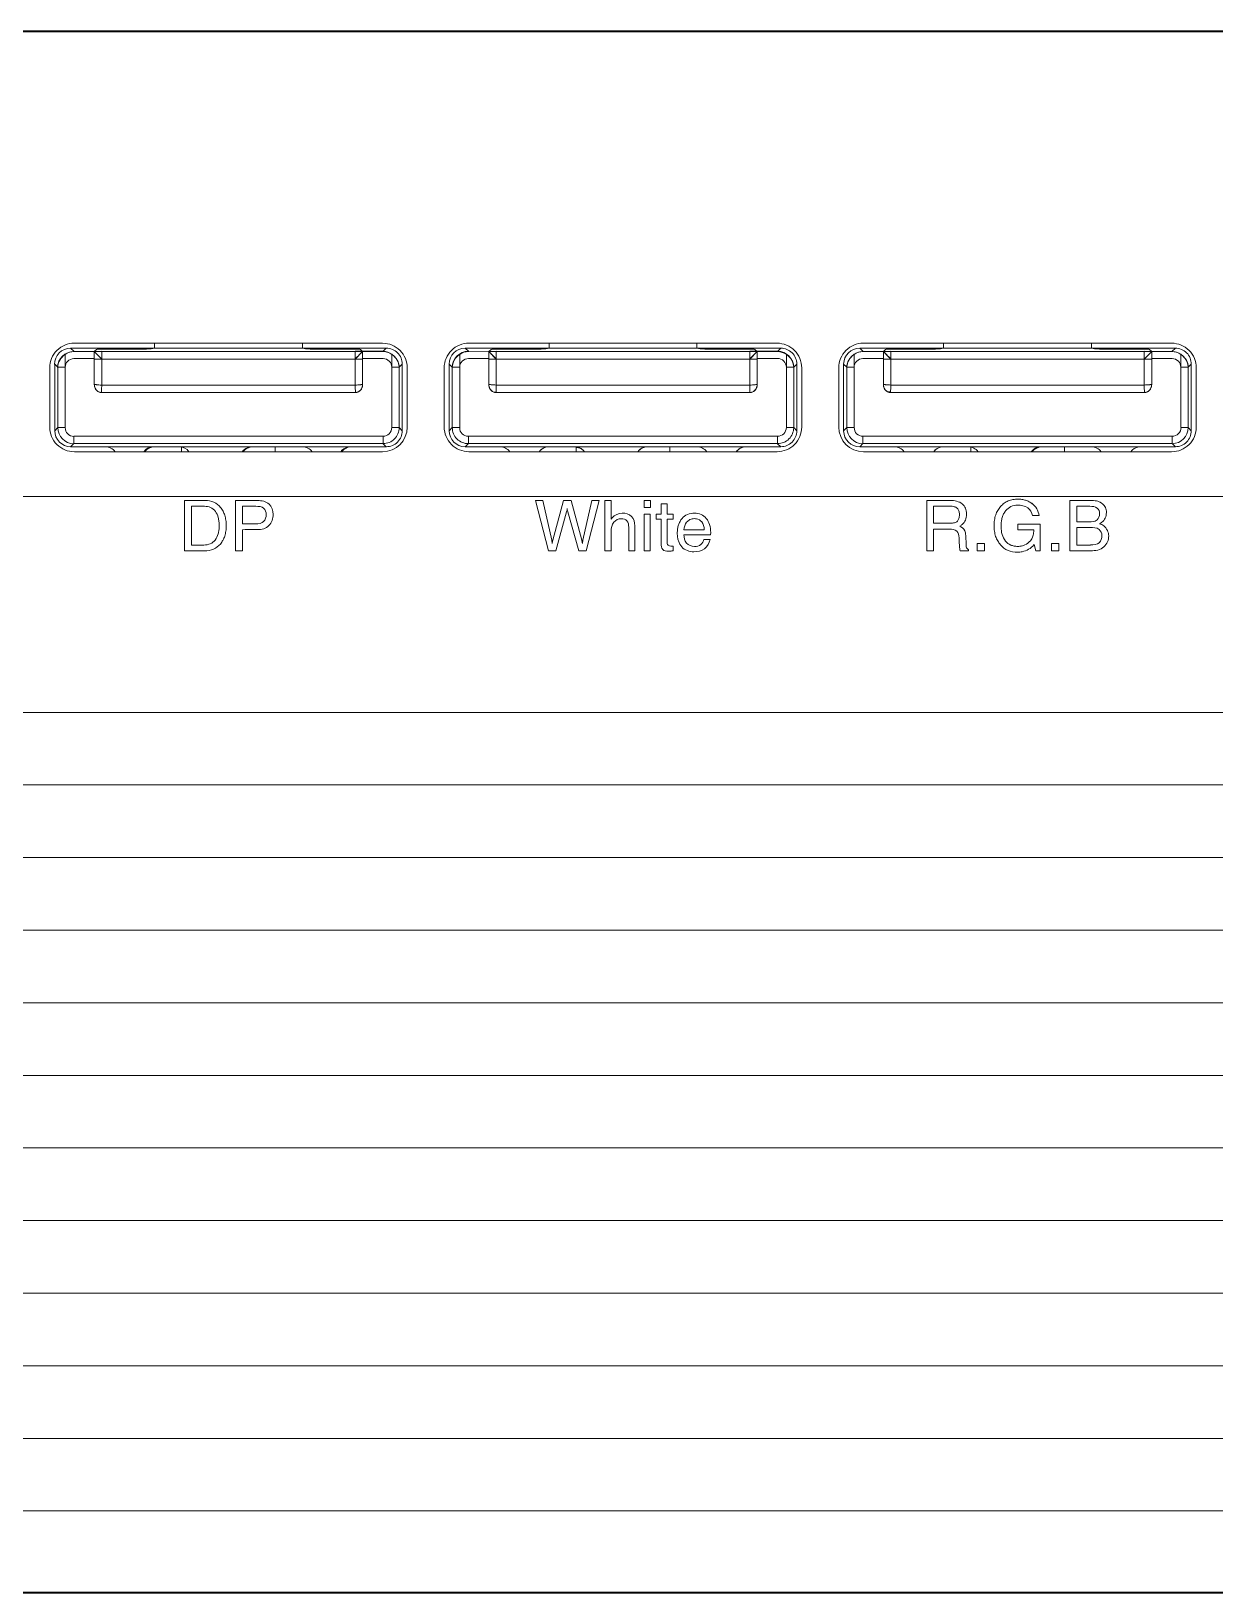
# Model space of a CAD drawing. Header units: millimetres. Extents: x -71336 to -33468, y -26189 to 22712.
# Drawn here: x -34233.9 to -34185.9, y -16503.1 to -16439.8 of the extents above; entities that cross this region are included whole.
import ezdxf

# ---------------------------------------------------------------- set-up
doc = ezdxf.new("R2010")
doc.units = ezdxf.units.MM
doc.layers.add('PDF3_Geometry', color=7, linetype='Continuous')
doc.layers.add('SC - Equipment', color=7, linetype='Continuous', lineweight=13)
doc.layers.add('SC - Rack Layout - U-guides and centreline', color=5, linetype='Continuous', lineweight=13, plot=False)
doc.styles.add('ARIAL', font='arial.ttf')

# ---------------------------------------------------------------- blocks, each defined once
blk = doc.blocks.new('*U252')
at = {"layer": 'SC - Rack Layout - U-guides and centreline', "ltscale": 5}
blk.add_lwpolyline([(-300, 0), (300, 0)], dxfattribs=at)
blk = doc.blocks.new('*U253')
at = {"layer": 'SC - Rack Layout - U-guides and centreline', "color": 0, "linetype": 'ByBlock', "lineweight": -2, "transparency": 16777216}
for p in [(0, 44.45), (0, 0)]:
    blk.add_blockref('*U252', p, dxfattribs=at)
blk = doc.blocks.new('*U270')
at = {"layer": 'SC - Equipment'}
blk.add_line((-245.364, 50.8), (244.4623, 50.8), dxfattribs=at)
at = {"ltscale": 5, "style": 'ARIAL', "flags": 1}
blk.add_attdef('UNITS', (470.5, 46), '', height=9.73997, dxfattribs=at)
blk = doc.blocks.new('LG CVCA')
at = {"layer": 'PDF3_Geometry', "lineweight": 35}
blk.add_lwpolyline([(241.499, 1.638, -0.41475), (239.861, 0), (-239.861, 0, -0.414753), (-241.499, 1.638), (-241.499, 61.681, -0.414378), (-239.861, 63.319), (239.861, 63.319, -0.414374), (241.499, 61.681)], format="xyb", close=True, dxfattribs=at)
at = {"layer": 'PDF3_Geometry', "lineweight": 9}
for points in [[(65.652, 50.669), (78.151, 50.668, -0.414409), (79.149, 49.67), (79.149, 47.269, -0.413728), (78.151, 46.268), (65.652, 46.268, -0.415509), (64.65, 47.27), (64.65, 49.671, -0.416187)], [(81.65, 50.669), (94.15, 50.668, -0.415641), (95.147, 49.67), (95.147, 47.269, -0.414959), (94.149, 46.268), (81.65, 46.269, -0.41428), (80.649, 47.27), (80.649, 49.671, -0.414957)], [(97.649, 50.669), (110.148, 50.668, -0.416187), (111.149, 49.67), (111.149, 47.269, -0.415509), (110.148, 46.268), (97.648, 46.269, -0.413728), (96.651, 47.27), (96.651, 49.671, -0.414409)], [(67.306, 46.268, 0.237805), (66.903, 46.47, -0.234442)], [(70.297, 46.268, 0.240929), (69.901, 46.47, -0.240249)], [(75.294, 46.268, 0.239359), (74.894, 46.47, -0.241834)], [(83.304, 46.268, 0.239359), (82.905, 46.47, -0.236895)], [(91.296, 46.268, 0.234442), (90.896, 46.47, -0.237805)], [(99.303, 46.268, 0.241834), (98.903, 46.47, -0.236895)], [(100.826, 46.462, 0.191568), (100.503, 46.269, -0.241834)], [(102.3, 46.268, 0.236895), (101.901, 46.47, -0.241834)], [(107.294, 46.268, 0.236895), (106.895, 46.47, -0.239359)], [(108.894, 46.47, 0.057578), (108.814, 46.462, 0.19639), (108.494, 46.269, -0.235667)]]:
    blk.add_lwpolyline(points, format="xyb", close=True, dxfattribs=at)
for points in [[(68.899, 50.669), (68.899, 50.47)], [(74.9, 50.669), (74.9, 50.47)], [(84.901, 50.669), (84.901, 50.47)], [(90.899, 50.669), (90.899, 50.47)], [(100.899, 50.669), (100.899, 50.47)], [(106.898, 50.669), (106.898, 50.47)], [(66.759, 50.027), (66.458, 50.328), (66.458, 49), (66.458, 50.328), (66.548, 50.418)], [(66.474, 50.31), (66.458, 50.328)], [(66.458, 50.027), (77.342, 50.027)], [(66.509, 50.277), (66.475, 50.311)], [(66.759, 50.027), (66.685, 50.101), (66.618, 50.168), (66.557, 50.227)], [(66.743, 50.342), (66.759, 50.328)], [(68.899, 50.47), (68.771, 50.444)], [(74.9, 50.47), (75.028, 50.444)], [(75.316, 50.432), (76.951, 50.432)], [(76.951, 50.432), (75.316, 50.432)], [(77.251, 50.418), (77.341, 50.328), (77.04, 50.027)], [(77.181, 50.168), (77.111, 50.101), (77.04, 50.027)], [(77.341, 50.044), (77.341, 50.029), (77.341, 50.027)], [(78.173, 50.043), (77.341, 50.043)], [(82.457, 50.043), (81.628, 50.043)], [(82.547, 50.418), (82.457, 50.328), (93.342, 50.328)], [(82.457, 50.328), (82.758, 50.027)], [(82.457, 50.027), (82.457, 50.029), (82.457, 50.044)], [(82.457, 50.027), (93.342, 50.027)], [(82.757, 50.027), (82.687, 50.101), (82.616, 50.168), (82.559, 50.227)], [(82.741, 50.342), (82.758, 50.328)], [(84.901, 50.47), (84.773, 50.444)], [(90.899, 50.47), (91.027, 50.444)], [(93.25, 50.418), (93.343, 50.328), (93.042, 50.027)], [(93.18, 50.168), (93.113, 50.101), (93.042, 50.027)], [(98.76, 50.027), (98.458, 50.328), (98.548, 50.418)], [(98.474, 50.31), (98.458, 50.328)], [(98.458, 50.027), (109.342, 50.027)], [(98.51, 50.277), (98.475, 50.311)], [(98.759, 50.027), (98.689, 50.101), (98.618, 50.168), (98.558, 50.227)], [(98.743, 50.342), (98.759, 50.328)], [(100.899, 50.47), (100.772, 50.444)], [(106.898, 50.47), (107.025, 50.444)], [(107.317, 50.432), (108.951, 50.432)], [(108.951, 50.432), (107.317, 50.432)], [(109.252, 50.418), (109.342, 50.328), (109.325, 50.31), (109.291, 50.277)], [(110.173, 50.043), (109.341, 50.043)], [(109.342, 50.044), (109.342, 50.029), (109.342, 50.027)], [(96.849, 47.118), (96.849, 49.819), (96.977, 49.693)], [(66.458, 49), (66.458, 49)], [(66.756, 48.763), (66.756, 48.858)], [(77.341, 49), (77.341, 49)], [(82.457, 49), (82.457, 49)], [(82.757, 48.858), (82.757, 48.971)], [(93.343, 49), (93.343, 49)], [(98.458, 49), (98.458, 49)], [(98.759, 48.858), (98.759, 48.971)], [(109.342, 49), (109.342, 49)], [(81.628, 46.594), (81.628, 46.895), (94.171, 46.895)], [(69.999, 46.443), (69.999, 46.269)], [(73.8, 46.268), (73.8, 46.47)], [(89.798, 46.268), (89.798, 46.47)], [(102, 46.443), (102, 46.269)], [(105.8, 46.268), (105.8, 46.47)], [(70.959, 44.29), (70.117, 44.29)], [(70.118, 44.29), (70.118, 42.25)], [(70.924, 44.054), (70.396, 44.054)], [(70.396, 44.054), (70.396, 42.485)], [(73.08, 44.29), (72.187, 44.29)], [(72.188, 44.29), (72.188, 42.25)], [(73.013, 44.054), (72.463, 44.054)], [(72.463, 44.054), (72.463, 43.345)], [(85.01, 42.678), (84.645, 44.29), (84.347, 44.29)], [(84.347, 44.29), (84.881, 42.25)], [(85.486, 44.29), (85.054, 42.678)], [(85.611, 43.827), (85.178, 42.25)], [(86.225, 42.686), (85.8, 44.29), (85.487, 44.29)], [(85.63, 43.904), (85.61, 43.827)], [(85.662, 43.827), (86.106, 42.25)], [(86.641, 44.29), (86.272, 42.686)], [(86.404, 42.25), (86.938, 44.29), (86.64, 44.29)], [(87.418, 43.533), (87.418, 44.29), (87.169, 44.29)], [(87.169, 44.29), (87.169, 42.25)], [(88.756, 44.29), (89.011, 44.29)], [(88.756, 44.008), (88.756, 44.29)], [(89.011, 44.008), (88.756, 44.008)], [(88.759, 43.735), (89.008, 43.735)], [(88.759, 42.25), (88.759, 43.734)], [(89.008, 43.735), (89.008, 42.251)], [(89.011, 44.29), (89.011, 44.008)], [(89.443, 43.735), (89.239, 43.735), (89.239, 43.531)], [(89.443, 44.152), (89.443, 43.734)], [(89.693, 44.152), (89.444, 44.152)], [(89.93, 43.735), (89.692, 43.735)], [(89.693, 43.735), (89.693, 44.152)], [(89.93, 43.531), (89.93, 43.735)], [(101.168, 44.29), (100.218, 44.29)], [(100.218, 44.29), (100.218, 42.25)], [(101.158, 44.058), (100.493, 44.058)], [(106.83, 44.054), (106.303, 44.054)], [(106.303, 44.054), (106.303, 43.422)], [(72.463, 43.346), (73.013, 43.346)], [(87.46, 43.591), (87.419, 43.533)], [(88.132, 43.204), (88.132, 42.25)], [(88.381, 43.266), (88.381, 42.25)], [(89.239, 43.531), (89.443, 43.531), (89.443, 42.552)], [(89.693, 42.552), (89.693, 43.532)], [(89.693, 43.531), (89.93, 43.531)], [(90.368, 43.106), (91.197, 43.106)], [(100.493, 43.13), (100.493, 42.25)], [(101.149, 43.13), (100.494, 43.13)], [(104.815, 43.33), (103.919, 43.33)], [(103.919, 43.33), (103.919, 43.097)], [(103.919, 43.098), (104.563, 43.098)], [(104.562, 43.098), (104.562, 43.072)], [(104.815, 42.25), (104.815, 43.33)], [(106.303, 43.423), (106.796, 43.423)], [(106.846, 43.197), (106.303, 43.197), (106.303, 42.485)], [(70.901, 42.485), (70.395, 42.485)], [(87.418, 43.045), (87.418, 42.251)], [(89.93, 42.442), (89.84, 42.442)], [(90.368, 42.904), (91.452, 42.904)], [(91.43, 42.709), (91.184, 42.709)], [(91.452, 42.904), (91.456, 42.993)], [(101.529, 42.777), (101.536, 42.616)], [(101.798, 42.868), (101.811, 42.494)], [(102.268, 42.25), (102.268, 42.55)], [(102.268, 42.549), (102.567, 42.549)], [(102.566, 42.549), (102.566, 42.25)], [(105.272, 42.25), (105.272, 42.55)], [(105.272, 42.549), (105.571, 42.549)], [(105.57, 42.549), (105.57, 42.25)], [(106.866, 42.485), (106.302, 42.485)], [(70.937, 42.25), (70.118, 42.25)], [(72.463, 42.25), (72.187, 42.25)], [(85.179, 42.25), (84.881, 42.25)], [(86.404, 42.25), (86.106, 42.25)], [(87.418, 42.25), (87.169, 42.25)], [(88.381, 42.25), (88.132, 42.25)], [(89.008, 42.25), (88.759, 42.25)], [(100.493, 42.25), (100.218, 42.25)], [(101.913, 42.25), (101.574, 42.25)], [(101.913, 42.295), (101.913, 42.251)], [(102.566, 42.25), (102.268, 42.25)], [(104.642, 42.25), (104.814, 42.25)], [(105.57, 42.25), (105.272, 42.25)], [(106.862, 42.25), (106.027, 42.25)]]:
    blk.add_lwpolyline(points, dxfattribs=at)
for points in [[(65.639, 50.328, 0.148808), (65.278, 50.215, 0.118971), (65.054, 49.975, 0.117314), (64.977, 49.693), (64.977, 47.244), (64.852, 47.118, 0.410546), (65.498, 46.47), (78.301, 46.47), (78.173, 46.594), (78.173, 46.895), (65.626, 46.895), (65.626, 46.594, -0.408737), (64.976, 47.244), (65.277, 47.245), (65.277, 50.216)], [(66.458, 50.044), (66.458, 50.029), (66.458, 50.043), (65.626, 50.043, 0.408298), (65.277, 49.693), (64.976, 49.693), (64.852, 49.819), (64.852, 47.118)], [(64.964, 49.679, -0.408539), (65.639, 50.328), (66.458, 50.328), (77.342, 50.328)], [(78.157, 50.328), (78.3, 50.47), (65.498, 50.47), (65.626, 50.342), (66.759, 50.328), (66.759, 48.97), (77.04, 48.97, -0.011154), (77.15, 48.976, -0.010352), (77.248, 48.984)], [(77.04, 48.858), (77.04, 48.97), (77.04, 50.328), (77.056, 50.342), (78.174, 50.342, -0.149171), (78.525, 50.216)], [(77.29, 50.277), (77.325, 50.31), (77.341, 50.328), (78.157, 50.328, -0.411115), (78.822, 49.693), (78.822, 47.244), (78.95, 47.118)], [(78.95, 49.82, 0.196777), (78.758, 50.279, 0.196027), (78.301, 50.47)], [(78.746, 49.975, 0.114269), (78.525, 50.215), (78.525, 47.244), (78.823, 47.244)], [(80.844, 49.816, -0.406601), (81.5, 50.47), (94.303, 50.47), (94.159, 50.328)], [(82.456, 50.328), (82.508, 50.277), (82.456, 50.328), (81.628, 50.342, 0.409864), (80.975, 49.693), (80.975, 47.244), (80.851, 47.118, 0.407965), (81.497, 46.47), (94.303, 46.47), (94.172, 46.594), (94.172, 46.895)], [(81.641, 50.328, 0.149471), (81.276, 50.216), (81.276, 47.245)], [(81.497, 50.47), (81.628, 50.342), (82.757, 50.328), (82.757, 48.97), (93.042, 48.97, -0.011154), (93.151, 48.976, -0.012836), (93.246, 48.984)], [(93.042, 48.858), (93.042, 48.97), (93.042, 50.328), (93.055, 50.342), (94.172, 50.342, -0.407522), (94.824, 49.693), (94.824, 47.244), (94.949, 47.118)], [(93.292, 50.277), (93.327, 50.31), (93.343, 50.328), (94.158, 50.327, -0.14853), (94.524, 50.215), (94.524, 47.244), (94.825, 47.244)], [(93.343, 50.027), (93.343, 50.029), (93.343, 50.043), (94.168, 50.05, -0.406425), (94.524, 49.693), (94.824, 49.693), (94.949, 49.819), (94.949, 47.118, -0.193913), (94.757, 46.659, -0.19332), (94.3, 46.471)], [(94.948, 49.82, 0.196777), (94.757, 50.279, 0.196027), (94.3, 50.47)], [(97.275, 49.693), (96.977, 49.693, -0.410887), (97.639, 50.328), (98.458, 50.328), (109.342, 50.328)], [(97.054, 49.975, -0.114269), (97.275, 50.216), (97.275, 47.244), (96.977, 47.244, 0.412385), (97.627, 46.594), (97.627, 46.895), (110.173, 46.895, 0.410616), (110.532, 47.253)], [(98.458, 50.027), (98.458, 50.029), (98.458, 50.043), (97.626, 50.043, 0.189154), (97.378, 49.942)], [(110.157, 50.328), (110.301, 50.47), (97.499, 50.47), (97.627, 50.342), (98.759, 50.328), (98.759, 48.97), (109.04, 48.97, -0.012095), (109.153, 48.976, -0.012836), (109.248, 48.984)], [(109.041, 48.858), (109.041, 48.97), (109.041, 50.328), (109.057, 50.342), (110.157, 50.327, -0.150415), (110.522, 50.215), (110.522, 47.244), (110.824, 47.244, -0.407469), (110.173, 46.594), (110.173, 46.895)], [(110.522, 49.693), (110.824, 49.693, 0.408533), (110.157, 50.328), (109.342, 50.328), (109.041, 50.027), (109.111, 50.101), (109.182, 50.168)], [(110.301, 50.47, -0.194125), (110.758, 50.279, -0.197053), (110.948, 49.819), (110.823, 49.693), (110.823, 47.244), (110.948, 47.118), (110.948, 49.819)], [(78.42, 49.94, -0.199419), (78.525, 49.693), (78.823, 49.693), (78.95, 49.819), (78.95, 47.118, -0.193913), (78.759, 46.659, -0.19332), (78.302, 46.471)], [(81.379, 49.942, 0.197108), (81.276, 49.693), (80.975, 49.693), (80.851, 49.819), (80.851, 47.118)], [(96.977, 49.693), (96.977, 47.244), (96.849, 47.118, 0.408957), (97.504, 46.464)], [(66.759, 48.97, 0.010991), (66.647, 48.976, 0.012621), (66.551, 48.985)], [(77.332, 48.911, 0.055377), (77.341, 49, -0.168466), (77.261, 48.774, -0.113061), (77.166, 48.697, -0.10506), (77.05, 48.669), (77.047, 48.696), (77.047, 48.762)], [(82.677, 48.68, 0.076457), (82.754, 48.697), (82.754, 48.763)], [(93.046, 48.762), (93.049, 48.671), (93.049, 48.671), (82.751, 48.671), (82.751, 48.669), (93.049, 48.669, 0.076457), (93.122, 48.68, -0.076457), (93.049, 48.669, 0.102328), (93.168, 48.697)], [(98.538, 48.774, -0.166756), (98.458, 49, 0.055377), (98.468, 48.91)], [(98.635, 48.699, 0.116213), (98.753, 48.697), (98.753, 48.763)], [(109.047, 48.671), (109.047, 48.671), (98.75, 48.671), (98.75, 48.669), (109.047, 48.669, 0.106658), (109.166, 48.697, 0.113061), (109.261, 48.774, 0.168466), (109.342, 49)], [(66.675, 48.68, 0.078066), (66.752, 48.671), (66.752, 48.669), (77.05, 48.671), (66.752, 48.671)], [(81.622, 46.893, -0.412128), (81.276, 47.244), (80.975, 47.244, 0.196027), (81.167, 46.787)], [(110.301, 46.47), (110.173, 46.595), (97.627, 46.595), (97.499, 46.47), (110.301, 46.47, 0.191803), (110.759, 46.659, 0.194446), (110.948, 47.119)], [(65.498, 46.47), (65.626, 46.595), (78.173, 46.595, 0.192577), (78.633, 46.786)], [(68.464, 46.268, -0.239359), (68.825, 46.462, 0.072629), (68.678, 46.416)], [(72.46, 46.268, -0.239359), (72.898, 46.47, 0.054654), (72.818, 46.462, 0.06684), (72.674, 46.416)], [(76.452, 46.268, -0.237805), (76.855, 46.468, 0.088814), (76.667, 46.416)], [(81.497, 46.47), (81.628, 46.595), (94.171, 46.595, 0.194466), (94.632, 46.786)], [(84.677, 46.415, 0.115294), (84.505, 46.268, -0.238126), (84.862, 46.47)], [(85.899, 46.47, -0.236895), (86.34, 46.268, 0.241834), (85.998, 46.443), (85.998, 46.269)], [(88.672, 46.415, 0.115294), (88.5, 46.268, -0.242181), (88.858, 46.47)], [(92.665, 46.415, 0.105243), (92.494, 46.268, -0.238126), (92.854, 46.47)], [(104.46, 46.268, -0.241834), (104.821, 46.462, 0.072629), (104.674, 46.416)], [(104.229, 44.298, 0.065525), (104.079, 44.332, 0.04516), (103.917, 44.345, 0.052552), (103.712, 44.327, 0.057803), (103.525, 44.27)], [(90.806, 43.779, 0.096711), (90.515, 43.725, 0.108641), (90.295, 43.558, 0.067044), (90.212, 43.437, 0.058387), (90.151, 43.298, 0.049133), (90.115, 43.139, 0.040932), (90.102, 42.962, 0.043428), (90.115, 42.793)], [(101.459, 43.452, -0.1135), (101.345, 43.39, -0.073161), (101.178, 43.367), (100.493, 43.366), (100.493, 44.058)], [(101.82, 43.865, 0.071643), (101.789, 43.977, 0.127753), (101.661, 44.15)], [(103.631, 44.045, 0.110532), (103.416, 43.871, 0.047899), (103.336, 43.745, 0.031585), (103.279, 43.604)], [(104.511, 43.677), (104.776, 43.677, 0.195424), (104.482, 44.183)], [(107.161, 44.257, 0.072462), (106.923, 44.29), (106.027, 44.29), (106.027, 42.25)], [(71.512, 43.09, 0.027064), (71.522, 43.268, 0.028466), (71.512, 43.445, 0.030301), (71.484, 43.602)], [(71.749, 42.848, 0.038023), (71.794, 43.046, 0.033217), (71.808, 43.268, 0.033298), (71.794, 43.49)], [(73.08, 43.109), (72.895, 43.109, 0.005596), (72.463, 43.106), (72.463, 42.251)], [(101.606, 43.228), (101.559, 43.251, 0.040993), (101.654, 43.317, 0.116291), (101.789, 43.499)], [(103.629, 42.484, -0.119416), (103.411, 42.646, -0.094701), (103.276, 42.91, -0.043873), (103.244, 43.077, -0.026243), (103.234, 43.264), (103.234, 43.3, -0.033933), (103.244, 43.444)], [(71.292, 42.318, 0.117335), (71.57, 42.526, 0.058286), (71.673, 42.675)], [(89.744, 42.233, 0.03923), (89.93, 42.25), (89.93, 42.442)], [(103.097, 42.651, 0.047344), (103.208, 42.49, 0.103824), (103.516, 42.266)], [(103.897, 42.193, 0.05245), (104.092, 42.212, 0.163483), (104.562, 42.49), (104.575, 42.508), (104.642, 42.251)], [(104.479, 42.737, 0.04501), (104.511, 42.802, 0.030472), (104.536, 42.887)]]:
    blk.add_lwpolyline(points, format="xyb", dxfattribs=at)
for points in [[(66.848, 50.432), (68.483, 50.432)], [(77.341, 49), (77.341, 50.328)], [(82.457, 49), (82.457, 50.328)], [(82.847, 50.432), (84.482, 50.432)], [(91.315, 50.432), (92.953, 50.432)], [(93.343, 49), (93.343, 50.328)], [(98.458, 49), (98.458, 50.328)], [(98.849, 50.432), (100.483, 50.432)], [(109.342, 49), (109.342, 50.328)]]:
    blk.add_lwpolyline(points, close=True, dxfattribs=at)
at = {"layer": 'PDF3_Geometry', "lineweight": 18}
for points in [[(-206.85, 35.699), (206.923, 35.699)], [(-206.85, 32.755), (206.923, 32.755)], [(-206.85, 29.81), (206.923, 29.81)], [(-206.85, 26.867), (206.923, 26.867)], [(-206.85, 23.924), (206.923, 23.924)], [(-206.85, 20.979), (206.923, 20.979)], [(-206.85, 18.036), (206.923, 18.036)], [(-206.85, 15.092), (206.923, 15.092)], [(-206.85, 12.148), (206.923, 12.148)], [(-206.85, 9.205), (206.923, 9.205)], [(-207.033, 6.26), (207.105, 6.26)], [(-221.653, 3.317), (221.502, 3.317)]]:
    blk.add_lwpolyline(points, dxfattribs=at)
at = {"layer": 'PDF3_Geometry', "lineweight": 9}
for centre, radius, start, end in [((65.507, 49.808), 0.662, 90.77916, 179.79145), ((97.505, 49.814), 0.656, 90.56923, 179.58652), ((97.641, 49.667), 0.661, 90.16672, 123.74964), ((110.187, 49.671), 0.637, 2.02626, 28.54034), ((66.827, 49.004), 0.37, 180.61395, 218.48315), ((66.574, 48.847), 0.0729, 193.9777, 225.51206), ((66.672, 48.881), 0.174, 210.16052, 224.44738), ((77.128, 48.882), 0.174, 315.55262, 329.83948), ((82.826, 49.004), 0.37, 180.61395, 218.48315), ((82.406, 46.678), 2.312, 83.95406, 86.35794), ((93.126, 48.882), 0.174, 315.55262, 329.83948), ((98.673, 48.881), 0.174, 210.16052, 224.44738), ((98.437, 47.067), 1.921, 83.70979, 86.60221), ((109.128, 48.882), 0.174, 315.55262, 329.83948), ((67.238, 49.954), 1.395, 243.14752, 245.31382), ((77.694, 47.605), 1.214, 114.52501, 117.01364), ((109.081, 48.683), 0.0362, 158.76069, 201.23931), ((65.632, 47.244), 0.355, 179.93259, 269.23206), ((70.945, 43.52), 0.536, 37.95201, 64.48989), ((70.767, 43.389), 1.027, 17.07941, 27.46113), ((101.189, 43.717), 0.36, 0.27229, 13.41326), ((103.967, 43.379), 1.008, 161.06055, 173.21395), ((103.84, 43.481), 0.844, 137.75039, 151.17426), ((107.088, 43.83), 0.413, 24.47764, 51.94441), ((106.801, 43.801), 0.702, 350.3985, 0.07422), ((87.837, 43.136), 0.415, 90.79359, 137.76544), ((90.811, 43.187), 0.372, 40.20455, 79.6039), ((70.937, 43.031), 0.545, 294.57846, 320.97291), ((85.186, 42.547), 0.157, 159.63446, 179.75584), ((104.23, 43.22), 1.277, 188.06949, 197.65601), ((103.917, 43.113), 0.684, 269.84622, 282.56068), ((89.808, 42.916), 0.677, 275.10632, 280.28579)]:
    blk.add_arc(centre, radius, start, end, dxfattribs=at)
for points in [[(66.848, 50.432), (66.688, 50.432), (66.557, 50.427), (66.547, 50.417)], [(66.848, 50.432), (66.688, 50.432), (66.557, 50.427), (66.547, 50.417)], [(68.483, 50.432), (68.617, 50.432), (68.735, 50.437), (68.771, 50.445)], [(68.483, 50.432), (68.617, 50.432), (68.735, 50.437), (68.771, 50.445)], [(75.028, 50.445), (75.063, 50.436), (75.179, 50.432), (75.317, 50.432)], [(75.028, 50.445), (75.063, 50.436), (75.179, 50.432), (75.317, 50.432)], [(77.252, 50.417), (77.242, 50.427), (77.111, 50.432), (76.95, 50.432)], [(77.252, 50.417), (77.242, 50.427), (77.111, 50.432), (76.95, 50.432)], [(78.42, 49.94), (78.355, 50.004), (78.263, 50.043), (78.173, 50.043)], [(81.052, 49.975), (81.106, 50.071), (81.187, 50.153), (81.277, 50.215)], [(81.628, 50.043), (81.538, 50.043), (81.443, 50.006), (81.379, 49.942)], [(82.847, 50.432), (82.686, 50.432), (82.555, 50.427), (82.546, 50.417)], [(82.847, 50.432), (82.686, 50.432), (82.555, 50.427), (82.546, 50.417)], [(84.482, 50.432), (84.619, 50.432), (84.737, 50.437), (84.773, 50.445)], [(84.482, 50.432), (84.619, 50.432), (84.737, 50.437), (84.773, 50.445)], [(91.027, 50.445), (91.061, 50.436), (91.181, 50.432), (91.315, 50.432)], [(91.027, 50.445), (91.061, 50.436), (91.181, 50.432), (91.315, 50.432)], [(93.25, 50.417), (93.244, 50.427), (93.113, 50.432), (92.952, 50.432)], [(93.25, 50.417), (93.244, 50.427), (93.113, 50.432), (92.952, 50.432)], [(94.524, 50.216), (94.614, 50.154), (94.694, 50.072), (94.748, 49.975)], [(98.849, 50.432), (98.688, 50.432), (98.554, 50.427), (98.547, 50.417)], [(98.849, 50.432), (98.688, 50.432), (98.554, 50.427), (98.547, 50.417)], [(100.483, 50.432), (100.618, 50.432), (100.736, 50.437), (100.772, 50.445)], [(100.483, 50.432), (100.618, 50.432), (100.736, 50.437), (100.772, 50.445)], [(107.025, 50.445), (107.06, 50.436), (107.183, 50.432), (107.317, 50.432)], [(107.025, 50.445), (107.06, 50.436), (107.183, 50.432), (107.317, 50.432)], [(109.252, 50.417), (109.242, 50.427), (109.111, 50.432), (108.951, 50.432)], [(109.252, 50.417), (109.242, 50.427), (109.111, 50.432), (108.951, 50.432)], [(110.422, 49.94), (110.355, 50.004), (110.263, 50.043), (110.173, 50.043)], [(110.522, 50.216), (110.612, 50.154), (110.693, 50.072), (110.747, 49.975)], [(78.746, 49.975), (78.79, 49.888), (78.82, 49.79), (78.823, 49.693)], [(80.975, 49.693), (80.979, 49.791), (81.008, 49.888), (81.052, 49.975)], [(94.748, 49.975), (94.792, 49.888), (94.822, 49.79), (94.825, 49.693)], [(96.977, 49.693), (96.977, 49.791), (97.007, 49.888), (97.054, 49.975)], [(97.378, 49.942), (97.314, 49.874), (97.274, 49.783), (97.274, 49.693)], [(110.522, 49.693), (110.522, 49.783), (110.488, 49.875), (110.422, 49.94)], [(66.458, 49), (66.458, 48.969), (66.461, 48.94), (66.471, 48.91)], [(66.458, 49), (66.458, 48.817), (66.586, 48.669), (66.753, 48.669)], [(66.487, 48.993), (66.48, 48.994), (66.474, 48.994), (66.467, 48.998)], [(66.471, 48.911), (66.471, 48.899), (66.474, 48.886), (66.477, 48.876)], [(66.477, 48.877), (66.487, 48.859), (66.49, 48.844), (66.503, 48.83)], [(66.516, 48.99), (66.506, 48.991), (66.497, 48.991), (66.487, 48.993)], [(66.551, 48.985), (66.541, 48.988), (66.528, 48.988), (66.516, 48.99)], [(66.634, 48.699), (66.595, 48.715), (66.564, 48.743), (66.538, 48.774)], [(66.548, 48.76), (66.557, 48.751), (66.567, 48.741), (66.58, 48.731)], [(66.752, 48.697), (66.752, 48.718), (66.756, 48.741), (66.756, 48.763)], [(66.756, 48.858), (66.756, 48.895), (66.759, 48.931), (66.759, 48.971)], [(77.04, 48.858), (77.04, 48.827), (77.044, 48.795), (77.047, 48.762)], [(77.05, 48.669), (77.211, 48.669), (77.342, 48.817), (77.342, 49)], [(77.22, 48.732), (77.229, 48.74), (77.239, 48.751), (77.252, 48.761)], [(77.284, 48.989), (77.271, 48.987), (77.261, 48.987), (77.248, 48.984)], [(77.277, 48.794), (77.287, 48.804), (77.29, 48.817), (77.3, 48.828)], [(77.312, 48.992), (77.303, 48.991), (77.297, 48.991), (77.284, 48.989)], [(77.3, 48.829), (77.306, 48.846), (77.316, 48.86), (77.323, 48.877)], [(77.341, 49), (77.325, 48.994), (77.318, 48.994), (77.312, 48.992)], [(77.322, 48.877), (77.325, 48.887), (77.325, 48.9), (77.332, 48.912)], [(82.457, 49), (82.457, 48.969), (82.463, 48.94), (82.47, 48.91)], [(82.457, 49), (82.457, 48.817), (82.588, 48.669), (82.751, 48.669)], [(82.485, 48.993), (82.482, 48.994), (82.472, 48.994), (82.466, 48.998)], [(82.469, 48.911), (82.473, 48.899), (82.476, 48.886), (82.479, 48.876)], [(82.479, 48.877), (82.486, 48.859), (82.492, 48.844), (82.502, 48.83)], [(82.515, 48.99), (82.505, 48.991), (82.495, 48.991), (82.485, 48.993)], [(82.501, 48.829), (82.508, 48.816), (82.511, 48.805), (82.524, 48.795)], [(82.553, 48.985), (82.539, 48.988), (82.526, 48.988), (82.515, 48.99)], [(82.524, 48.794), (82.53, 48.782), (82.54, 48.769), (82.547, 48.76)], [(82.633, 48.699), (82.597, 48.715), (82.563, 48.743), (82.536, 48.774)], [(82.546, 48.76), (82.559, 48.751), (82.569, 48.741), (82.579, 48.731)], [(82.757, 48.97), (82.723, 48.973), (82.684, 48.975), (82.649, 48.976)], [(82.754, 48.763), (82.757, 48.794), (82.757, 48.828), (82.757, 48.858)], [(93.042, 48.858), (93.042, 48.827), (93.042, 48.795), (93.046, 48.762)], [(93.049, 48.669), (93.213, 48.669), (93.344, 48.817), (93.344, 49)], [(93.26, 48.774), (93.238, 48.743), (93.202, 48.715), (93.168, 48.697)], [(93.222, 48.732), (93.231, 48.74), (93.241, 48.751), (93.251, 48.761)], [(93.286, 48.989), (93.273, 48.987), (93.26, 48.987), (93.246, 48.984)], [(93.343, 49), (93.34, 48.92), (93.314, 48.837), (93.26, 48.774)], [(93.276, 48.794), (93.286, 48.804), (93.292, 48.817), (93.299, 48.828)], [(93.314, 48.992), (93.302, 48.991), (93.296, 48.991), (93.286, 48.989)], [(93.298, 48.829), (93.308, 48.846), (93.315, 48.86), (93.321, 48.877)], [(93.343, 49), (93.327, 48.994), (93.317, 48.994), (93.314, 48.992)], [(93.321, 48.877), (93.324, 48.887), (93.327, 48.9), (93.33, 48.912)], [(93.33, 48.911), (93.337, 48.94), (93.343, 48.97), (93.343, 49.001)], [(98.458, 49), (98.458, 48.817), (98.589, 48.669), (98.75, 48.669)], [(98.484, 48.993), (98.481, 48.994), (98.474, 48.994), (98.468, 48.998)], [(98.468, 48.911), (98.475, 48.899), (98.475, 48.886), (98.478, 48.876)], [(98.477, 48.877), (98.484, 48.859), (98.494, 48.844), (98.5, 48.83)], [(98.517, 48.99), (98.504, 48.991), (98.497, 48.991), (98.484, 48.993)], [(98.5, 48.829), (98.51, 48.816), (98.513, 48.805), (98.523, 48.795)], [(98.551, 48.985), (98.538, 48.988), (98.528, 48.988), (98.517, 48.99)], [(98.635, 48.699), (98.596, 48.715), (98.564, 48.743), (98.538, 48.774)], [(98.548, 48.76), (98.558, 48.751), (98.568, 48.741), (98.581, 48.731)], [(98.759, 48.97), (98.725, 48.973), (98.682, 48.975), (98.648, 48.976)], [(98.753, 48.763), (98.756, 48.794), (98.756, 48.828), (98.759, 48.858)], [(109.041, 48.858), (109.041, 48.827), (109.044, 48.795), (109.044, 48.762)], [(109.044, 48.762), (109.044, 48.741), (109.048, 48.719), (109.048, 48.696)], [(109.047, 48.669), (109.214, 48.669), (109.342, 48.817), (109.342, 49)], [(109.22, 48.732), (109.233, 48.74), (109.243, 48.751), (109.253, 48.761)], [(109.284, 48.989), (109.271, 48.987), (109.258, 48.987), (109.248, 48.984)], [(109.278, 48.794), (109.287, 48.804), (109.294, 48.817), (109.297, 48.828)], [(109.312, 48.992), (109.304, 48.991), (109.294, 48.991), (109.284, 48.989)], [(109.297, 48.829), (109.307, 48.846), (109.313, 48.86), (109.323, 48.877)], [(109.342, 49), (109.325, 48.994), (109.319, 48.994), (109.312, 48.992)], [(109.322, 48.877), (109.326, 48.887), (109.329, 48.9), (109.329, 48.912)], [(109.329, 48.911), (109.339, 48.94), (109.342, 48.97), (109.342, 49.001)], [(66.579, 48.732), (66.589, 48.723), (66.599, 48.717), (66.609, 48.709)], [(66.752, 48.671), (66.711, 48.671), (66.669, 48.681), (66.634, 48.699)], [(66.656, 48.687), (66.663, 48.684), (66.669, 48.682), (66.676, 48.68)], [(66.752, 48.671), (66.756, 48.679), (66.752, 48.689), (66.752, 48.697)], [(77.047, 48.696), (77.047, 48.688), (77.047, 48.678), (77.05, 48.67)], [(77.121, 48.68), (77.098, 48.672), (77.073, 48.669), (77.05, 48.669)], [(77.121, 48.68), (77.098, 48.672), (77.073, 48.669), (77.05, 48.669)], [(77.121, 48.68), (77.13, 48.682), (77.137, 48.684), (77.143, 48.687)], [(77.191, 48.709), (77.201, 48.717), (77.21, 48.724), (77.22, 48.732)], [(82.578, 48.732), (82.591, 48.723), (82.598, 48.717), (82.608, 48.709)], [(82.607, 48.709), (82.623, 48.703), (82.64, 48.694), (82.658, 48.686)], [(82.751, 48.671), (82.713, 48.671), (82.667, 48.681), (82.633, 48.699)], [(82.658, 48.687), (82.661, 48.684), (82.671, 48.682), (82.678, 48.68)], [(82.751, 48.671), (82.754, 48.679), (82.754, 48.689), (82.754, 48.697)], [(93.046, 48.696), (93.046, 48.688), (93.046, 48.678), (93.049, 48.67)], [(93.122, 48.68), (93.129, 48.682), (93.135, 48.684), (93.142, 48.687)], [(93.141, 48.687), (93.161, 48.695), (93.176, 48.703), (93.192, 48.71)], [(93.193, 48.709), (93.203, 48.717), (93.209, 48.724), (93.222, 48.732)], [(98.58, 48.732), (98.59, 48.723), (98.6, 48.717), (98.609, 48.709)], [(98.609, 48.709), (98.625, 48.703), (98.638, 48.694), (98.656, 48.686)], [(98.657, 48.687), (98.663, 48.684), (98.67, 48.682), (98.68, 48.68)], [(98.679, 48.68), (98.702, 48.672), (98.727, 48.669), (98.75, 48.669)], [(98.75, 48.671), (98.753, 48.679), (98.753, 48.689), (98.753, 48.697)], [(109.121, 48.68), (109.098, 48.672), (109.073, 48.669), (109.047, 48.669)], [(109.121, 48.68), (109.098, 48.672), (109.073, 48.669), (109.047, 48.669)], [(109.121, 48.68), (109.131, 48.682), (109.137, 48.684), (109.144, 48.687)], [(109.143, 48.687), (109.163, 48.695), (109.178, 48.703), (109.191, 48.71)], [(109.191, 48.709), (109.201, 48.717), (109.211, 48.724), (109.221, 48.732)], [(78.173, 46.895), (78.263, 46.895), (78.355, 46.931), (78.419, 46.997)], [(78.419, 46.997), (78.486, 47.064), (78.525, 47.154), (78.525, 47.244)], [(78.633, 46.786), (78.755, 46.906), (78.822, 47.079), (78.822, 47.243)], [(94.172, 46.895), (94.262, 46.895), (94.357, 46.931), (94.421, 46.997)], [(94.421, 46.997), (94.484, 47.064), (94.524, 47.154), (94.524, 47.244)], [(94.632, 46.786), (94.753, 46.906), (94.82, 47.079), (94.823, 47.243)], [(97.275, 47.244), (97.275, 47.154), (97.312, 47.064), (97.376, 46.997)], [(97.376, 46.997), (97.445, 46.933), (97.537, 46.895), (97.627, 46.895)], [(68.678, 46.415), (68.608, 46.381), (68.55, 46.329), (68.506, 46.268)], [(68.905, 46.47), (68.876, 46.47), (68.851, 46.468), (68.825, 46.462)], [(72.674, 46.415), (72.603, 46.381), (72.546, 46.329), (72.498, 46.268)], [(76.666, 46.415), (76.599, 46.381), (76.542, 46.329), (76.496, 46.268)], [(76.893, 46.47), (76.88, 46.47), (76.867, 46.468), (76.856, 46.468)], [(81.167, 46.787), (81.285, 46.664), (81.459, 46.595), (81.627, 46.595)], [(84.862, 46.468), (84.798, 46.462), (84.738, 46.444), (84.677, 46.416)], [(84.904, 46.47), (84.891, 46.47), (84.878, 46.468), (84.863, 46.468)], [(88.82, 46.462), (88.769, 46.454), (88.72, 46.437), (88.672, 46.416)], [(88.9, 46.47), (88.873, 46.47), (88.845, 46.468), (88.819, 46.462)], [(92.815, 46.462), (92.764, 46.454), (92.714, 46.437), (92.664, 46.416)], [(92.854, 46.468), (92.84, 46.467), (92.827, 46.463), (92.816, 46.462)], [(92.895, 46.47), (92.882, 46.47), (92.866, 46.468), (92.854, 46.468)], [(100.864, 46.468), (100.848, 46.467), (100.838, 46.463), (100.826, 46.462)], [(100.906, 46.47), (100.889, 46.47), (100.876, 46.468), (100.865, 46.468)], [(104.674, 46.415), (104.604, 46.381), (104.546, 46.329), (104.502, 46.268)], [(104.901, 46.47), (104.872, 46.47), (104.847, 46.468), (104.821, 46.462)], [(70.924, 44.054), (71.014, 44.054), (71.099, 44.04), (71.176, 44.004)], [(70.959, 44.29), (71.077, 44.29), (71.198, 44.27), (71.308, 44.222)], [(71.308, 44.222), (71.41, 44.177), (71.503, 44.101), (71.58, 44.013)], [(71.368, 43.85), (71.423, 43.778), (71.458, 43.689), (71.484, 43.602)], [(71.58, 44.013), (71.614, 43.967), (71.647, 43.915), (71.678, 43.862)], [(73.327, 43.974), (73.25, 44.046), (73.119, 44.054), (73.013, 44.054)], [(73.08, 44.29), (73.244, 44.29), (73.426, 44.254), (73.544, 44.142)], [(73.326, 43.438), (73.399, 43.506), (73.429, 43.621), (73.429, 43.721)], [(73.429, 43.722), (73.429, 43.814), (73.394, 43.915), (73.327, 43.974)], [(73.713, 43.728), (73.713, 43.566), (73.659, 43.387), (73.543, 43.274)], [(73.544, 44.142), (73.653, 44.039), (73.714, 43.877), (73.714, 43.728)], [(85.633, 43.96), (85.633, 43.942), (85.633, 43.924), (85.63, 43.904)], [(85.642, 43.908), (85.639, 43.926), (85.633, 43.942), (85.633, 43.96)], [(85.662, 43.827), (85.655, 43.855), (85.649, 43.88), (85.642, 43.908)], [(87.46, 43.591), (87.56, 43.702), (87.719, 43.779), (87.869, 43.779)], [(87.869, 43.779), (88.004, 43.779), (88.154, 43.74), (88.249, 43.647)], [(91.072, 43.725), (90.989, 43.764), (90.895, 43.779), (90.807, 43.779)], [(91.277, 43.562), (91.221, 43.631), (91.151, 43.689), (91.072, 43.725)], [(101.335, 44.038), (101.274, 44.055), (101.215, 44.058), (101.158, 44.058)], [(101.168, 44.29), (101.34, 44.29), (101.533, 44.26), (101.661, 44.15)], [(101.456, 43.976), (101.42, 44.009), (101.376, 44.025), (101.335, 44.038)], [(101.523, 43.871), (101.51, 43.912), (101.484, 43.948), (101.456, 43.976)], [(101.54, 43.801), (101.536, 43.824), (101.533, 43.848), (101.523, 43.871)], [(101.54, 43.632), (101.546, 43.663), (101.549, 43.689), (101.549, 43.719)], [(101.82, 43.865), (101.83, 43.823), (101.833, 43.779), (101.833, 43.736)], [(101.833, 43.736), (101.833, 43.693), (101.83, 43.652), (101.82, 43.61)], [(103.101, 43.888), (103.065, 43.831), (103.039, 43.77), (103.014, 43.707)], [(103.36, 44.18), (103.309, 44.141), (103.26, 44.098), (103.216, 44.049)], [(103.525, 44.27), (103.468, 44.249), (103.414, 44.216), (103.36, 44.18)], [(103.631, 44.045), (103.714, 44.084), (103.811, 44.1), (103.9, 44.1)], [(103.9, 44.101), (104.044, 44.101), (104.198, 44.075), (104.313, 43.993)], [(104.367, 44.241), (104.323, 44.262), (104.274, 44.285), (104.229, 44.298)], [(104.313, 43.993), (104.411, 43.917), (104.485, 43.798), (104.511, 43.677)], [(104.495, 44.157), (104.457, 44.188), (104.411, 44.216), (104.367, 44.241)], [(107.13, 43.983), (107.055, 44.049), (106.935, 44.055), (106.831, 44.055)], [(107.124, 43.503), (107.192, 43.562), (107.231, 43.665), (107.231, 43.757)], [(107.23, 43.757), (107.23, 43.841), (107.196, 43.929), (107.13, 43.983)], [(107.161, 44.257), (107.228, 44.236), (107.292, 44.203), (107.342, 44.155)], [(107.464, 44.001), (107.477, 43.97), (107.487, 43.939), (107.496, 43.908)], [(107.496, 43.908), (107.503, 43.872), (107.503, 43.838), (107.503, 43.802)], [(71.512, 43.09), (71.504, 43.041), (71.497, 42.988), (71.481, 42.936)], [(71.749, 43.69), (71.768, 43.623), (71.785, 43.557), (71.794, 43.49)], [(73.013, 43.346), (73.121, 43.346), (73.25, 43.364), (73.326, 43.438)], [(73.543, 43.274), (73.428, 43.158), (73.243, 43.109), (73.08, 43.109)], [(87.53, 43.415), (87.444, 43.316), (87.418, 43.176), (87.418, 43.044)], [(88.061, 43.471), (88.007, 43.526), (87.911, 43.551), (87.83, 43.551)], [(88.132, 43.204), (88.132, 43.299), (88.122, 43.405), (88.061, 43.471)], [(88.249, 43.647), (88.343, 43.55), (88.38, 43.401), (88.38, 43.267)], [(90.481, 43.409), (90.412, 43.322), (90.381, 43.212), (90.368, 43.106)], [(90.617, 43.52), (90.566, 43.494), (90.515, 43.455), (90.481, 43.409)], [(90.703, 43.548), (90.672, 43.542), (90.646, 43.532), (90.617, 43.52)], [(90.797, 43.556), (90.764, 43.556), (90.733, 43.551), (90.703, 43.548)], [(90.887, 43.548), (90.857, 43.551), (90.825, 43.556), (90.797, 43.556)], [(91.196, 43.106), (91.19, 43.219), (91.164, 43.34), (91.095, 43.427)], [(91.411, 43.312), (91.382, 43.402), (91.341, 43.489), (91.277, 43.562)], [(91.456, 42.992), (91.456, 43.099), (91.446, 43.21), (91.411, 43.312)], [(101.433, 43.047), (101.366, 43.114), (101.248, 43.13), (101.149, 43.13)], [(101.459, 43.452), (101.49, 43.48), (101.51, 43.521), (101.523, 43.56)], [(101.523, 43.56), (101.533, 43.585), (101.54, 43.609), (101.54, 43.632)], [(101.606, 43.228), (101.693, 43.178), (101.76, 43.085), (101.785, 42.985)], [(101.82, 43.61), (101.815, 43.571), (101.802, 43.533), (101.789, 43.499)], [(102.967, 43.499), (102.953, 43.423), (102.95, 43.346), (102.95, 43.268)], [(102.95, 43.268), (102.95, 43.192), (102.953, 43.114), (102.967, 43.04)], [(103.244, 43.444), (103.254, 43.496), (103.264, 43.55), (103.279, 43.604)], [(104.562, 43.072), (104.562, 43.041), (104.556, 43.012), (104.552, 42.982)], [(106.795, 43.423), (106.91, 43.423), (107.041, 43.428), (107.124, 43.503)], [(106.846, 43.197), (106.968, 43.197), (107.112, 43.196), (107.208, 43.117)], [(107.208, 43.117), (107.282, 43.06), (107.323, 42.958), (107.323, 42.866)], [(107.316, 43.407), (107.288, 43.382), (107.256, 43.364), (107.221, 43.348)], [(107.221, 43.348), (107.285, 43.326), (107.345, 43.3), (107.396, 43.257)], [(107.457, 43.576), (107.426, 43.51), (107.374, 43.451), (107.316, 43.407)], [(107.396, 43.257), (107.519, 43.167), (107.597, 43.005), (107.597, 42.854)], [(107.493, 43.684), (107.483, 43.646), (107.47, 43.61), (107.457, 43.576)], [(71.163, 42.536), (71.084, 42.5), (70.991, 42.485), (70.901, 42.485)], [(71.481, 42.936), (71.458, 42.847), (71.42, 42.76), (71.36, 42.688)], [(71.749, 42.848), (71.727, 42.789), (71.704, 42.732), (71.673, 42.675)], [(85.009, 42.677), (85.013, 42.651), (85.019, 42.626), (85.023, 42.599)], [(85.023, 42.599), (85.029, 42.582), (85.029, 42.566), (85.029, 42.548)], [(85.038, 42.602), (85.042, 42.628), (85.048, 42.653), (85.055, 42.677)], [(86.225, 42.685), (86.235, 42.659), (86.238, 42.635), (86.245, 42.608)], [(86.245, 42.608), (86.248, 42.589), (86.251, 42.572), (86.251, 42.553)], [(86.251, 42.552), (86.251, 42.57), (86.254, 42.587), (86.257, 42.607)], [(86.257, 42.607), (86.264, 42.633), (86.267, 42.659), (86.274, 42.685)], [(89.443, 42.552), (89.443, 42.466), (89.456, 42.362), (89.51, 42.302)], [(89.735, 42.473), (89.709, 42.491), (89.693, 42.522), (89.693, 42.552)], [(89.84, 42.442), (89.802, 42.442), (89.763, 42.449), (89.735, 42.473)], [(90.115, 42.793), (90.121, 42.744), (90.131, 42.695), (90.148, 42.648)], [(90.148, 42.648), (90.175, 42.559), (90.221, 42.476), (90.282, 42.41)], [(90.47, 42.565), (90.397, 42.655), (90.374, 42.787), (90.367, 42.904)], [(90.8, 42.423), (90.682, 42.423), (90.547, 42.474), (90.47, 42.565)], [(91.053, 42.504), (90.982, 42.45), (90.889, 42.423), (90.8, 42.423)], [(91.184, 42.709), (91.167, 42.629), (91.116, 42.555), (91.053, 42.504)], [(91.207, 42.336), (91.324, 42.428), (91.398, 42.571), (91.429, 42.71)], [(101.529, 42.777), (101.523, 42.873), (101.503, 42.985), (101.433, 43.047)], [(101.551, 42.38), (101.548, 42.46), (101.54, 42.537), (101.537, 42.617)], [(101.785, 42.985), (101.795, 42.946), (101.798, 42.908), (101.798, 42.867)], [(101.811, 42.495), (101.811, 42.452), (101.811, 42.402), (101.834, 42.366)], [(103.013, 42.832), (103.036, 42.769), (103.063, 42.708), (103.097, 42.651)], [(103.76, 42.442), (103.714, 42.452), (103.67, 42.465), (103.629, 42.484)], [(103.915, 42.429), (103.864, 42.429), (103.81, 42.432), (103.76, 42.442)], [(104.2, 42.488), (104.156, 42.468), (104.112, 42.452), (104.066, 42.445)], [(104.425, 42.66), (104.361, 42.588), (104.287, 42.527), (104.2, 42.488)], [(104.479, 42.737), (104.466, 42.709), (104.448, 42.686), (104.425, 42.66)], [(104.552, 42.982), (104.549, 42.949), (104.546, 42.918), (104.536, 42.887)], [(107.215, 42.576), (107.125, 42.496), (106.984, 42.486), (106.866, 42.486)], [(107.323, 42.866), (107.323, 42.763), (107.289, 42.645), (107.215, 42.576)], [(107.598, 42.855), (107.598, 42.691), (107.528, 42.517), (107.403, 42.411)], [(71.292, 42.318), (71.183, 42.27), (71.059, 42.25), (70.936, 42.25)], [(89.51, 42.302), (89.565, 42.246), (89.661, 42.233), (89.745, 42.233)], [(90.282, 42.41), (90.406, 42.277), (90.601, 42.209), (90.777, 42.209)], [(90.777, 42.209), (90.928, 42.209), (91.09, 42.245), (91.207, 42.336)], [(101.574, 42.25), (101.555, 42.29), (101.555, 42.335), (101.551, 42.38)], [(101.834, 42.366), (101.849, 42.333), (101.881, 42.31), (101.913, 42.295)], [(103.516, 42.266), (103.634, 42.215), (103.768, 42.192), (103.896, 42.192)], [(107.403, 42.411), (107.262, 42.283), (107.051, 42.25), (106.863, 42.25)]]:
    blk.add_open_spline(points, degree=3, dxfattribs=at)

msp = doc.modelspace()

# ---------------------------------------------------------------- block references
msp.add_blockref('LG CVCA', (-34297.756, -16503.134))
at = {"layer": 'SC - Equipment'}
msp.add_blockref('*U270', (-34297.305, -16553.934), dxfattribs=at)
at = {"layer": 'SC - Rack Layout - U-guides and centreline'}
msp.add_blockref('*U253', (-34297.756, -16503.134), dxfattribs=at)

doc.saveas('drawing.dxf')
